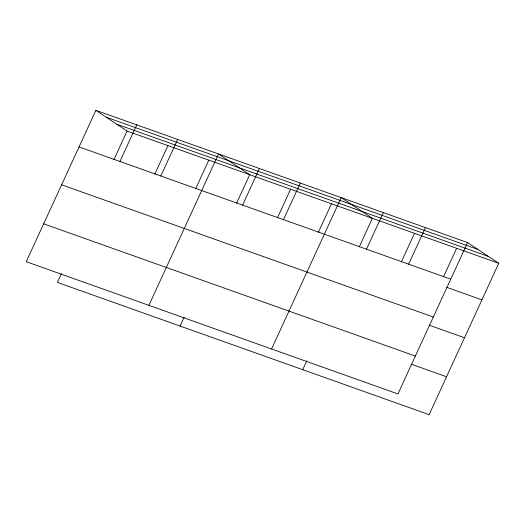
<?xml version="1.0" encoding="UTF-8"?>
<svg xmlns="http://www.w3.org/2000/svg" width="525" height="525" viewBox="0 0 525 525"><rect width="100%" height="100%" fill="white"/><g stroke="black" fill="none" stroke-linecap="round" stroke-linejoin="round"><path stroke-width="0.79" d="M95.872 110.342L26.25 261.713L397.95 393.94L467.572 242.576L95.872 110.342L127.05 131.06L498.75 263.287L429.128 414.658L57.428 282.424L61.53 273.512M113.925 159.587L127.05 131.06M119.936 161.464L136.756 124.891M154.816 174.129L167.934 145.602M160.821 176.013L177.647 139.433M195.7 188.678L208.825 160.145M148.91 305.347L218.531 153.982L249.71 174.694L236.591 203.221M180.088 326.058L184.19 317.146M242.596 205.104L259.422 168.525M277.476 217.77L290.601 189.236M283.48 219.647L300.307 183.074M318.36 232.312L331.485 203.785M271.569 348.987L341.191 197.617L372.369 218.328L359.251 246.862M302.748 369.698L306.849 360.787M366.496 249.178L383.322 212.605M401.376 261.844L414.501 233.317M408.621 264.167L425.447 227.588M443.5 276.832L456.625 248.305M106.162 117.18L477.862 249.408M116.76 124.222L488.46 256.456M79.045 146.921L450.752 279.156M446.696 287.332L481.924 299.867M61.622 184.8L433.328 317.034M429.273 325.211L464.5 337.746M43.673 223.834L415.373 356.062M411.318 364.238L446.552 376.773M467.572 242.576L498.75 263.287"/></g></svg>
